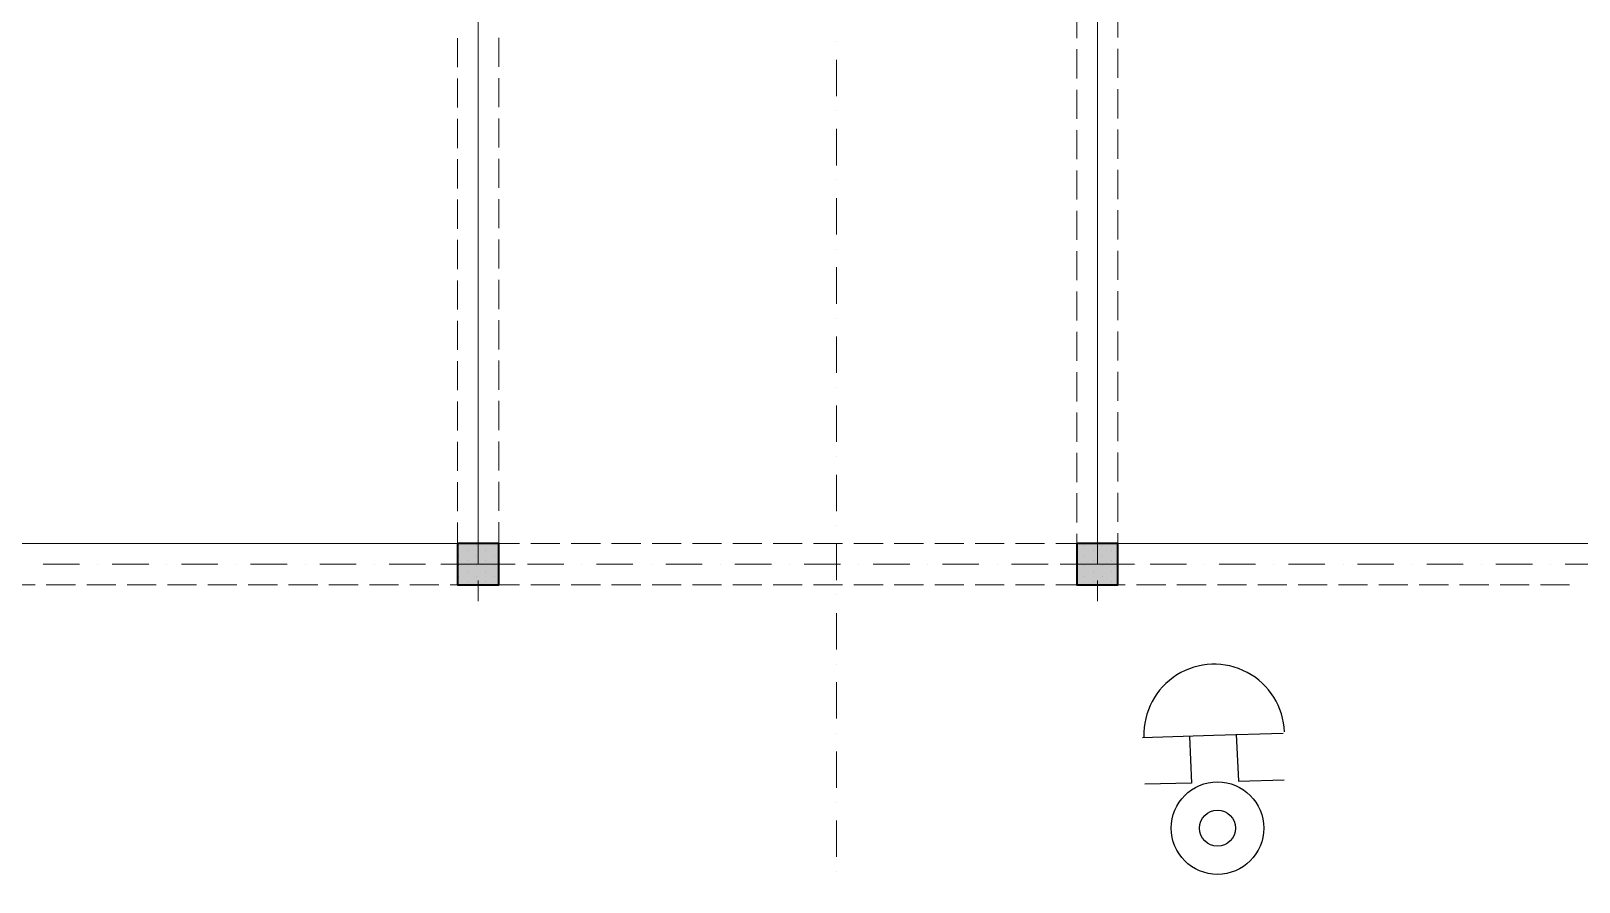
# Model space of a CAD drawing. Header units: inches. Extents: x 206002 to 410047, y 60394 to 83306.
# Drawn here: x 374307 to 381826, y 72648 to 76783 of the extents above; entities that cross this region are included whole.
import ezdxf

# ---------------------------------------------------------------- set-up
doc = ezdxf.new("R2010")
doc.units = ezdxf.units.IN
doc.header["$MEASUREMENT"] = 0
for name, color, linetype in [('PDF_Geometry', 7, 'Continuous'), ('PDF_Marker - Section', 7, 'Continuous'), ('PDF_Structural - Bearing', 7, 'Continuous')]:
    doc.layers.add(name, color=color, linetype=linetype)

msp = doc.modelspace()

# ---------------------------------------------------------------- linework, layer by layer
at = {"layer": 'PDF_Geometry', "color": 4, "lineweight": 25}
for points in [[(379706.5, 73350.4), (380050.5, 73360.9), (380389.1, 73371.5)], [(379934, 73355.6), (379944.6, 73128.1), (379717.1, 73122.8)], [(380161.6, 73366.2), (380172.2, 73138.7), (380394.4, 73144)]]:
    msp.add_lwpolyline(points, dxfattribs=at)
for radius in [224.9, 87.3]:
    msp.add_circle((380070, 72909.9), radius, dxfattribs=at)
msp.add_arc((380054.2, 73365), 341.3, 2.04046, 182.04047, dxfattribs=at)
at = {"layer": 'PDF_Marker - Section', "lineweight": 13}
for points in [[(378219.3, 76731.4), (378219.3, 76731.4)], [(378219.3, 76466.1), (378219.3, 76643)], [(378219.3, 76395.4), (378219.3, 76395.4)], [(378219.3, 76130.1), (378219.3, 76306.9)], [(378219.3, 76059.4), (378219.3, 76059.4)], [(378219.3, 75794.1), (378219.3, 75970.9)], [(378219.3, 75723.3), (378219.3, 75723.3)], [(378219.3, 75458), (378219.3, 75634.9)], [(378219.3, 75387.3), (378219.3, 75387.3)], [(378219.3, 75122), (378219.3, 75298.9)], [(378219.3, 75051.2), (378219.3, 75051.2)], [(378219.3, 74786), (378219.3, 74962.8)], [(378219.3, 74715.3), (378219.3, 74715.3)], [(378219.3, 74450), (378219.3, 74626.8)], [(378219.3, 74379.3), (378219.3, 74379.3)], [(378219.3, 74114), (378219.3, 74290.8)], [(378219.3, 74043.2), (378219.3, 74043.2)], [(378219.3, 73777.9), (378219.3, 73954.8)], [(378219.3, 73707.2), (378219.3, 73707.2)], [(378219.3, 73441.9), (378219.3, 73618.8)], [(378219.3, 73371.1), (378219.3, 73371.1)], [(378219.3, 73105.9), (378219.3, 73282.7)], [(378219.3, 73035.1), (378219.3, 73035.1)], [(378219.3, 72769.8), (378219.3, 72946.7)], [(378219.3, 72699.2), (378219.3, 72699.2)]]:
    msp.add_lwpolyline(points, dxfattribs=at)
at = {"layer": 'PDF_Structural - Bearing', "lineweight": 18}
msp.add_lwpolyline([(409967, 74292.9), (379486.7, 74292.9), (379486.7, 81254.4), (376478.8, 81254.4), (376478.8, 74292.9), (345998.6, 74292.9), (345998.6, 65369.4), (355523.7, 65369.4), (355523.7, 63865.4), (400642.4, 63865.4), (400642.4, 65369.4), (409967, 65369.4)], close=True, dxfattribs=at)
for points in [[(379386.5, 76890.1), (379386.5, 76748.7)], [(379587, 76892.3), (379587, 76750.9)], [(376378.6, 76606.6), (376378.6, 76748.1)], [(376579.1, 76608.8), (376579.1, 76750.3)], [(379386.5, 76694), (379386.5, 76552.5)], [(379587, 76696.2), (379587, 76554.7)], [(376378.6, 76410.5), (376378.6, 76552)], [(376579.1, 76412.7), (376579.1, 76554.2)], [(379386.5, 76497.9), (379386.5, 76356.4)], [(379587, 76500.1), (379587, 76358.6)], [(376378.6, 76214.4), (376378.6, 76355.8)], [(376579.1, 76216.6), (376579.1, 76358)], [(379386.5, 76301.8), (379386.5, 76160.3)], [(379587, 76304), (379587, 76162.5)], [(376378.6, 76018.2), (376378.6, 76159.7)], [(376579.1, 76020.4), (376579.1, 76161.9)], [(379386.5, 76105.6), (379386.5, 75964.1)], [(379587, 76107.8), (379587, 75966.3)], [(376378.6, 75822.1), (376378.6, 75963.6)], [(376579.1, 75824.3), (376579.1, 75965.8)], [(379386.5, 75909.5), (379386.5, 75768)], [(379587, 75911.7), (379587, 75770.2)], [(376378.6, 75626), (376378.6, 75767.5)], [(376579.1, 75628.2), (376579.1, 75769.7)], [(379386.5, 75713.4), (379386.5, 75571.9)], [(379587, 75715.6), (379587, 75574.1)], [(376378.6, 75429.8), (376378.6, 75571.3)], [(376579.1, 75432.1), (376579.1, 75573.5)], [(379386.5, 75517.3), (379386.5, 75375.8)], [(379587, 75519.5), (379587, 75378)], [(376378.6, 75233.7), (376378.6, 75375.2)], [(376579.1, 75235.9), (376579.1, 75377.4)], [(379386.5, 75321.2), (379386.5, 75179.6)], [(379587, 75323.4), (379587, 75181.8)], [(376378.6, 75037.6), (376378.6, 75179.1)], [(376579.1, 75039.8), (376579.1, 75181.3)], [(379386.5, 75124.9), (379386.5, 74983.5)], [(379587, 75127.1), (379587, 74985.7)], [(376378.6, 74841.5), (376378.6, 74983)], [(376579.1, 74843.7), (376579.1, 74985.2)], [(379386.5, 74928.8), (379386.5, 74787.4)], [(379587, 74931), (379587, 74789.6)], [(376378.6, 74645.4), (376378.6, 74786.9)], [(376579.1, 74647.6), (376579.1, 74789.1)], [(379386.5, 74732.7), (379386.5, 74591.2)], [(379587, 74734.9), (379587, 74593.4)], [(376378.6, 74449.2), (376378.6, 74590.7)], [(376579.1, 74451.4), (376579.1, 74592.9)], [(379386.5, 74536.6), (379386.5, 74395.1)], [(379587, 74538.8), (379587, 74397.3)], [(376317.8, 74293.2), (376378.6, 74293.2), (376378.6, 74394.5)], [(376579.1, 74396.7), (376579.1, 74293.2), (376680.6, 74293.2)], [(374356.4, 74293.2), (374498, 74293.2)], [(374552.6, 74293.2), (374694.1, 74293.2)], [(374748.8, 74293.2), (374890.2, 74293.2)], [(374944.9, 74293.2), (375086.4, 74293.2)], [(375141, 74293.2), (375282.5, 74293.2)], [(375337.1, 74293.2), (375478.6, 74293.2)], [(375533.2, 74293.2), (375674.7, 74293.2)], [(375729.3, 74293.2), (375870.8, 74293.2)], [(375925.5, 74293.2), (376066.9, 74293.2)], [(376121.6, 74293.2), (376263.1, 74293.2)], [(376735.3, 74293.2), (376876.8, 74293.2)], [(376931.4, 74293.2), (377072.9, 74293.2)], [(377127.5, 74293.2), (377269.1, 74293.2)], [(377323.7, 74293.2), (377465.2, 74293.2)], [(377519.9, 74293.2), (377661.3, 74293.2)], [(377716, 74293.2), (377857.4, 74293.2)], [(377912.1, 74293.2), (378053.6, 74293.2)], [(378108.2, 74293.2), (378249.7, 74293.2)], [(378304.3, 74293.2), (378445.8, 74293.2)], [(378500.4, 74293.2), (378641.9, 74293.2)], [(378696.6, 74293.2), (378838, 74293.2)], [(378892.7, 74293.2), (379034.2, 74293.2)], [(379088.9, 74293.2), (379230.4, 74293.2)], [(379285, 74293.2), (379386.5, 74293.2), (379386.5, 74340.5)], [(379587, 74342.7), (379587, 74293.2), (379647.9, 74293.2)], [(379702.5, 74293.2), (379844.1, 74293.2)], [(379898.7, 74293.2), (380040.2, 74293.2)], [(380094.8, 74293.2), (380236.3, 74293.2)], [(380291, 74293.2), (380432.4, 74293.3)], [(380487.1, 74293.3), (380628.5, 74293.3)], [(380683.2, 74293.3), (380824.7, 74293.3)], [(380879.3, 74293.3), (381020.8, 74293.3)], [(381075.4, 74293.3), (381216.9, 74293.3)], [(381271.5, 74293.3), (381413, 74293.3)], [(381467.7, 74293.3), (381609.2, 74293.3)], [(381663.9, 74293.3), (381805.3, 74293.3)], [(374185.7, 74092.6), (374327.2, 74092.6)], [(374381.8, 74092.6), (374523.3, 74092.6)], [(374577.9, 74092.6), (374719.4, 74092.6)], [(374774, 74092.6), (374915.5, 74092.6)], [(374970.1, 74092.6), (375111.6, 74092.6)], [(375166.3, 74092.6), (375307.7, 74092.6)], [(375362.4, 74092.6), (375504, 74092.6)], [(375558.6, 74092.6), (375700.1, 74092.6)], [(375754.7, 74092.6), (375896.2, 74092.6)], [(375950.8, 74092.6), (376092.3, 74092.6)], [(376146.9, 74092.6), (376288.4, 74092.6)], [(376343.1, 74092.6), (376484.5, 74092.6)], [(376539.2, 74092.6), (376680.6, 74092.6)], [(376735.3, 74092.6), (376876.8, 74092.6)], [(376931.4, 74092.6), (377072.9, 74092.6)], [(377127.5, 74092.6), (377269.1, 74092.6)], [(377323.7, 74092.6), (377465.2, 74092.6)], [(377519.9, 74092.6), (377661.3, 74092.6)], [(377716, 74092.6), (377857.4, 74092.6)], [(377912.1, 74092.6), (378053.6, 74092.6)], [(378108.2, 74092.6), (378249.7, 74092.6)], [(378304.3, 74092.6), (378445.8, 74092.6)], [(378500.4, 74092.6), (378641.9, 74092.6)], [(378696.6, 74092.6), (378838, 74092.6)], [(378892.7, 74092.6), (379034.2, 74092.6)], [(379088.9, 74092.6), (379230.4, 74092.6)], [(379285, 74092.6), (379426.5, 74092.6)], [(379481.1, 74092.6), (379622.6, 74092.6)], [(379677.2, 74092.6), (379818.7, 74092.6)], [(379873.4, 74092.6), (380014.8, 74092.6)], [(380069.5, 74092.6), (380210.9, 74092.6)], [(380265.6, 74092.6), (380407.1, 74092.6)], [(380461.7, 74092.7), (380603.2, 74092.7)], [(380657.8, 74092.7), (380799.4, 74092.7)], [(380854, 74092.7), (380995.5, 74092.7)], [(381050.2, 74092.7), (381191.6, 74092.7)], [(381246.3, 74092.7), (381387.7, 74092.7)], [(381442.4, 74092.7), (381583.9, 74092.7)], [(381638.5, 74092.7), (381780, 74092.7)]]:
    msp.add_lwpolyline(points, dxfattribs=at)
at = {"layer": 'PDF_Structural - Bearing', "lineweight": 20}
for points in [[(379486.7, 76782.2), (379486.7, 76605.3)], [(376478.8, 76713.5), (376478.8, 76713.5)], [(376478.8, 76448.2), (376478.8, 76625.1)], [(379486.7, 76516.9), (379486.7, 76516.9)], [(379486.7, 76446.2), (379486.7, 76269.3)], [(376478.8, 76377.5), (376478.8, 76377.5)], [(376478.8, 76112.2), (376478.8, 76289)], [(379486.7, 76180.9), (379486.7, 76180.9)], [(379486.7, 76110.1), (379486.7, 75933.3)], [(376478.8, 76041.4), (376478.8, 76041.4)], [(376478.8, 75776.2), (376478.8, 75953)], [(379486.7, 75844.8), (379486.7, 75844.8)], [(379486.7, 75774.1), (379486.7, 75597.3)], [(376478.8, 75705.4), (376478.8, 75705.4)], [(376478.8, 75440.2), (376478.8, 75617)], [(379486.7, 75508.9), (379486.7, 75508.9)], [(379486.7, 75438.1), (379486.7, 75261.2)], [(376478.8, 75369.4), (376478.8, 75369.4)], [(376478.8, 75104.1), (376478.8, 75281)], [(379486.7, 75172.8), (379486.7, 75172.8)], [(379486.7, 75102.1), (379486.7, 74925.2)], [(376478.8, 75033.4), (376478.8, 75033.4)], [(376478.8, 74768.1), (376478.8, 74945)], [(379486.7, 74836.8), (379486.7, 74836.8)], [(379486.7, 74766), (379486.7, 74589.1)], [(376478.8, 74697.3), (376478.8, 74697.3)], [(376478.8, 74432), (376478.8, 74608.9)], [(379486.7, 74500.7), (379486.7, 74500.7)], [(379486.7, 74430), (379486.7, 74192.6)], [(376478.8, 74361.3), (376478.8, 74361.3)], [(376478.8, 74192.6), (376478.8, 74274.8)], [(374366.2, 74192.9), (374543, 74192.9)], [(374631.5, 74192.9), (374631.5, 74192.9)], [(374702.1, 74192.9), (374879, 74192.9)], [(374967.4, 74192.9), (374967.4, 74192.9)], [(375038.2, 74192.9), (375215.1, 74192.9)], [(375303.5, 74192.9), (375303.5, 74192.9)], [(375374.2, 74192.9), (375551.1, 74192.9)], [(375639.5, 74192.9), (375639.5, 74192.9)], [(375710.2, 74192.9), (375887.1, 74192.9)], [(375975.5, 74192.9), (375975.5, 74192.9)], [(376046.3, 74192.9), (376223.1, 74192.9)], [(376311.6, 74192.9), (376311.6, 74192.9)], [(376382.3, 74192.9), (376559.1, 74192.9)], [(376647.6, 74192.9), (376647.6, 74192.9)], [(376718.3, 74192.9), (376895.2, 74192.9)], [(376983.5, 74192.9), (376983.5, 74192.9)], [(377054.3, 74192.9), (377231.2, 74192.9)], [(377319.6, 74192.9), (377319.6, 74192.9)], [(377390.3, 74192.9), (377567.2, 74192.9)], [(377655.6, 74192.9), (377655.6, 74192.9)], [(377726.4, 74192.9), (377903.3, 74192.9)], [(377991.7, 74192.9), (377991.7, 74192.9)], [(378062.4, 74192.9), (378239.3, 74192.9)], [(378327.7, 74192.9), (378327.7, 74192.9)], [(378398.5, 74192.9), (378575.2, 74192.9)], [(378663.7, 74192.9), (378663.7, 74192.9)], [(378734.5, 74192.9), (378911.3, 74192.9)], [(378999.8, 74192.9), (378999.8, 74192.9)], [(379070.4, 74192.9), (379247.3, 74192.9)], [(379335.7, 74192.9), (379335.7, 74192.9)], [(379406.5, 74192.9), (379583.4, 74192.9)], [(379671.8, 74192.9), (379671.8, 74192.9)], [(379742.5, 74192.9), (379919.4, 74192.9)], [(380007.8, 74192.9), (380007.8, 74192.9)], [(380078.6, 74192.9), (380255.4, 74192.9)], [(380343.8, 74192.9), (380343.8, 74192.9)], [(380414.6, 74192.9), (380591.4, 74193)], [(380679.9, 74193), (380679.9, 74193)], [(380750.6, 74193), (380927.4, 74193)], [(381015.9, 74193), (381015.9, 74193)], [(381086.6, 74193), (381263.5, 74193)], [(381351.9, 74193), (381351.9, 74193)], [(381422.6, 74193), (381599.5, 74193)], [(381687.9, 74193), (381687.9, 74193)], [(381758.6, 74193), (381935.5, 74193)]]:
    msp.add_lwpolyline(points, dxfattribs=at)
at = {"layer": 'PDF_Structural - Bearing', "lineweight": 0}
for points in [[(376478.8, 74373.1), (376478.8, 74272.8)], [(379486.7, 74373.1), (379486.7, 74272.8)], [(376298.3, 74192.6), (376398.6, 74192.6)], [(376659.3, 74192.6), (376559, 74192.6)], [(379306.3, 74192.6), (379406.5, 74192.6)], [(379667.2, 74192.6), (379566.9, 74192.6)], [(376478.8, 74012.1), (376478.8, 74112.4)], [(379486.7, 74012.1), (379486.7, 74112.4)]]:
    msp.add_lwpolyline(points, close=True, dxfattribs=at)
at = {"layer": 'PDF_Structural - Bearing', "lineweight": 35}
for points in [[(376378.6, 74292.9), (376378.6, 74092.3), (376579.1, 74092.3), (376579.1, 74292.9)], [(376378.6, 74292.9), (376378.6, 74092.3), (376579.1, 74092.3), (376579.1, 74292.9)], [(379386.5, 74292.9), (379386.5, 74092.3), (379587, 74092.3), (379587, 74292.9)], [(379386.5, 74292.9), (379386.5, 74092.3), (379587, 74092.3), (379587, 74292.9)]]:
    msp.add_lwpolyline(points, close=True, dxfattribs=at)
at = {"layer": 'PDF_Structural - Bearing', "lineweight": 15}
for points in [[(376385.7, 74283.8), (376385.7, 74283.8)], [(376385.7, 74283.8), (376385.7, 74283.8)], [(376385.7, 74233.7), (376385.7, 74233.7)], [(376385.7, 74233.7), (376385.7, 74233.7)], [(376429.1, 74258.8), (376429.1, 74258.8)], [(376429.1, 74258.8), (376429.1, 74258.8)], [(376472.5, 74283.8), (376472.5, 74283.8)], [(376472.5, 74283.8), (376472.5, 74283.8)], [(376472.5, 74233.7), (376472.5, 74233.7)], [(376472.5, 74233.7), (376472.5, 74233.7)], [(376515.9, 74258.8), (376515.9, 74258.8)], [(376515.9, 74258.8), (376515.9, 74258.8)], [(376559.3, 74283.8), (376559.3, 74283.8)], [(376559.3, 74283.8), (376559.3, 74283.8)], [(376559.3, 74233.7), (376559.3, 74233.7)], [(376559.3, 74233.7), (376559.3, 74233.7)], [(379424.8, 74283.8), (379424.8, 74283.8)], [(379424.8, 74283.8), (379424.8, 74283.8)], [(379424.8, 74233.7), (379424.8, 74233.7)], [(379424.8, 74233.7), (379424.8, 74233.7)], [(379468.2, 74258.8), (379468.2, 74258.8)], [(379468.2, 74258.8), (379468.2, 74258.8)], [(379511.6, 74283.8), (379511.6, 74283.8)], [(379511.6, 74283.8), (379511.6, 74283.8)], [(379511.6, 74233.7), (379511.6, 74233.7)], [(379511.6, 74233.7), (379511.6, 74233.7)], [(379555, 74258.8), (379555, 74258.8)], [(379555, 74258.8), (379555, 74258.8)], [(376385.7, 74183.6), (376385.7, 74183.6)], [(376385.7, 74183.6), (376385.7, 74183.6)], [(376429.1, 74208.6), (376429.1, 74208.6)], [(376429.1, 74208.6), (376429.1, 74208.6)], [(376429.1, 74158.5), (376429.1, 74158.5)], [(376429.1, 74158.5), (376429.1, 74158.5)], [(376472.5, 74183.6), (376472.5, 74183.6)], [(376472.5, 74183.6), (376472.5, 74183.6)], [(376515.9, 74208.6), (376515.9, 74208.6)], [(376515.9, 74208.6), (376515.9, 74208.6)], [(376515.9, 74158.5), (376515.9, 74158.5)], [(376515.9, 74158.5), (376515.9, 74158.5)], [(376559.3, 74183.6), (376559.3, 74183.6)], [(376559.3, 74183.6), (376559.3, 74183.6)], [(379424.8, 74183.6), (379424.8, 74183.6)], [(379424.8, 74183.6), (379424.8, 74183.6)], [(379468.2, 74208.6), (379468.2, 74208.6)], [(379468.2, 74208.6), (379468.2, 74208.6)], [(379468.2, 74158.5), (379468.2, 74158.5)], [(379468.2, 74158.5), (379468.2, 74158.5)], [(379511.6, 74183.6), (379511.6, 74183.6)], [(379511.6, 74183.6), (379511.6, 74183.6)], [(379555, 74208.6), (379555, 74208.6)], [(379555, 74208.6), (379555, 74208.6)], [(379555, 74158.5), (379555, 74158.5)], [(379555, 74158.5), (379555, 74158.5)], [(376385.7, 74133.4), (376385.7, 74133.4)], [(376385.7, 74133.4), (376385.7, 74133.4)], [(376429.1, 74108.4), (376429.1, 74108.4)], [(376429.1, 74108.4), (376429.1, 74108.4)], [(376472.5, 74133.4), (376472.5, 74133.4)], [(376472.5, 74133.4), (376472.5, 74133.4)], [(376515.9, 74108.4), (376515.9, 74108.4)], [(376515.9, 74108.4), (376515.9, 74108.4)], [(376559.3, 74133.4), (376559.3, 74133.4)], [(376559.3, 74133.4), (376559.3, 74133.4)], [(379424.8, 74133.4), (379424.8, 74133.4)], [(379424.8, 74133.4), (379424.8, 74133.4)], [(379468.2, 74108.4), (379468.2, 74108.4)], [(379468.2, 74108.4), (379468.2, 74108.4)], [(379511.6, 74133.4), (379511.6, 74133.4)], [(379511.6, 74133.4), (379511.6, 74133.4)], [(379555, 74108.4), (379555, 74108.4)], [(379555, 74108.4), (379555, 74108.4)]]:
    msp.add_lwpolyline(points, dxfattribs=at)
at = {"layer": 'PDF_Structural - Bearing', "lineweight": 0}
for points in [[(376478.8, 74192.6), (376478.8, 74192.6)], [(376478.8, 74192.6), (376478.8, 74192.6)], [(379486.7, 74192.6), (379486.7, 74192.6)], [(379486.7, 74192.6), (379486.7, 74192.6)]]:
    msp.add_lwpolyline(points, dxfattribs=at)
at = {"layer": 'PDF_Structural - Bearing', "lineweight": 0, "transparency": 33554559}
msp.add_solid([(376378.6, 74292.9), (376579.1, 74292.9), (376378.6, 74092.3), (376579.1, 74092.3)], dxfattribs=at)
at = {"layer": 'PDF_Structural - Bearing', "color": 7, "lineweight": 0, "true_color": 0xffffff, "transparency": 33554559}
for points in [[(376378.6, 74292.9), (376579.1, 74292.9), (376378.6, 74092.3), (376579.1, 74092.3)], [(376378.6, 74292.9), (376579.1, 74292.9), (376378.6, 74092.3), (376579.1, 74092.3)], [(379386.5, 74292.9), (379587, 74292.9), (379386.5, 74092.3), (379587, 74092.3)], [(379386.5, 74292.9), (379587, 74292.9), (379386.5, 74092.3), (379587, 74092.3)]]:
    msp.add_solid(points, dxfattribs=at)

doc.saveas('drawing.dxf')
